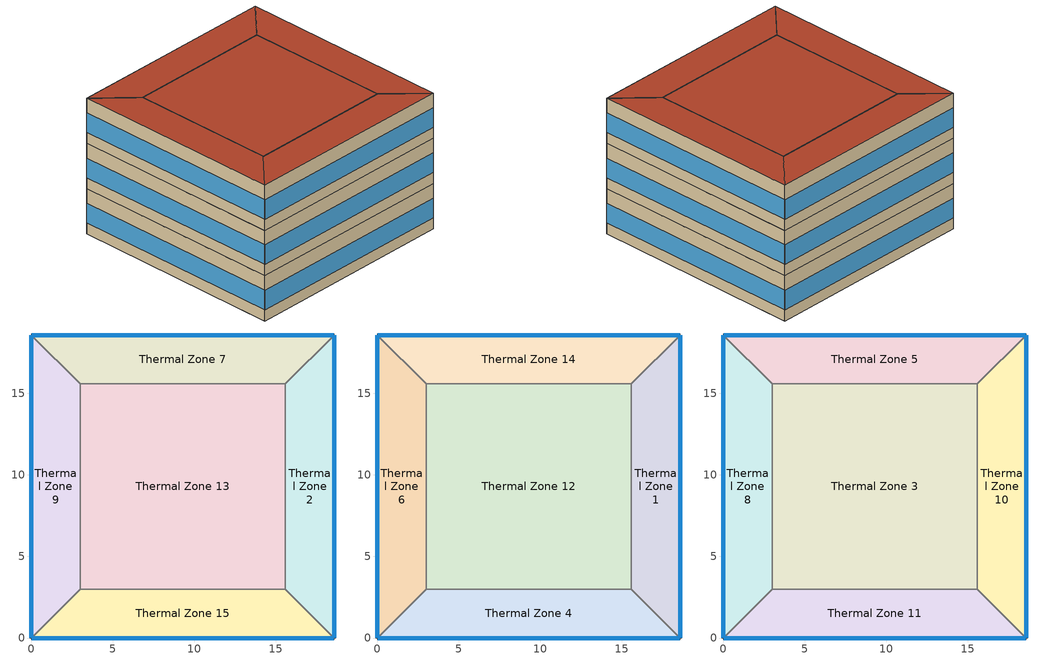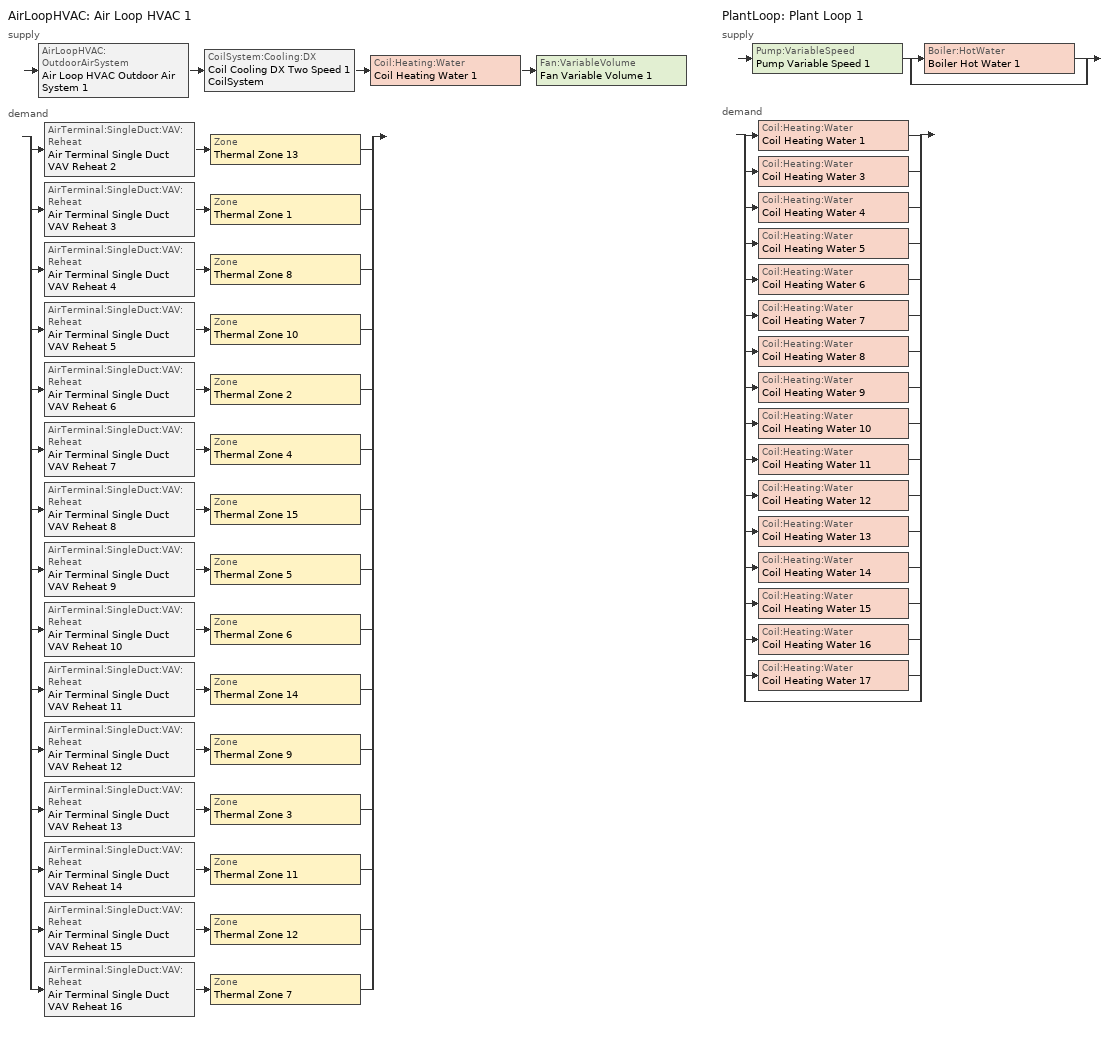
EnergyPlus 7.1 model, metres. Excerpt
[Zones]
Thermal Zone 13
 floor ground (000_ExtSlabCarpet_4in_ClimateZone 1-8): 3,3 3,15.57 15.57,15.57 15.57,3 z0
 wall to Thermal Zone 7 (000_Interior Wall): 15.57,15.57 3,15.57 z0:4
 wall to Thermal Zone 2 (000_Interior Wall): 15.57,3 15.57,15.57 z0:4
 wall to Thermal Zone 9 (000_Interior Wall): 3,15.57 3,3 z0:4
 wall to Thermal Zone 15 (000_Interior Wall): 3,3 15.57,3 z0:4
Thermal Zone 9
 floor ground (000_ExtSlabCarpet_4in_ClimateZone 1-8): 0,0 0,18.57 3,15.57 3,3 z0
 wall outside (ASHRAE_189.1-2009_ExtWall_SteelFrame_ClimateZone 4-8): 0,18.57 0,0 z0:4
 wall to Thermal Zone 15 (000_Interior Wall): 0,0 3,3 z0:4
 wall to Thermal Zone 7 (000_Interior Wall): 3,15.57 0,18.57 z0:4
 window (ASHRAE_189.1-2009_ExtWindow_ClimateZone 4-5): 0,18.55 0,0.03 z1:2.72
Thermal Zone 15
 floor ground (000_ExtSlabCarpet_4in_ClimateZone 1-8): 18.57,0 0,0 3,3 15.57,3 z0
 wall outside (ASHRAE_189.1-2009_ExtWall_SteelFrame_ClimateZone 4-8): 0,0 18.57,0 z0:4
 wall to Thermal Zone 2 (000_Interior Wall): 18.57,0 15.57,3 z0:4
 window (ASHRAE_189.1-2009_ExtWindow_ClimateZone 4-5): 0.03,0 18.55,0 z1:2.72
Thermal Zone 2
 floor ground (000_ExtSlabCarpet_4in_ClimateZone 1-8): 18.57,18.57 18.57,0 15.57,3 15.57,15.57 z0
 wall outside (ASHRAE_189.1-2009_ExtWall_SteelFrame_ClimateZone 4-8): 18.57,0 18.57,18.57 z0:4
 wall to Thermal Zone 7 (000_Interior Wall): 18.57,18.57 15.57,15.57 z0:4
 window (ASHRAE_189.1-2009_ExtWindow_ClimateZone 4-5): 18.57,0.03 18.57,18.55 z1:2.72
Thermal Zone 7
 floor ground (000_ExtSlabCarpet_4in_ClimateZone 1-8): 0,18.57 18.57,18.57 15.57,15.57 3,15.57 z0
 wall outside (ASHRAE_189.1-2009_ExtWall_SteelFrame_ClimateZone 4-8): 18.57,18.57 0,18.57 z0:4
 window (ASHRAE_189.1-2009_ExtWindow_ClimateZone 4-5): 18.55,18.57 0.03,18.57 z1:2.72
Thermal Zone 6
 floor to Thermal Zone 9 (000_Interior Floor): 0,0 0,18.57 3,15.57 3,3 z4
 wall outside (ASHRAE_189.1-2009_ExtWall_SteelFrame_ClimateZone 4-8): 0,18.57 0,0 z4:8
 wall to Thermal Zone 14 (000_Interior Wall): 3,15.57 0,18.57 z4:8
 wall to Thermal Zone 4 (000_Interior Wall): 0,0 3,3 z4:8
 wall to Thermal Zone 12 (000_Interior Wall): 3,3 3,15.57 z4:8
 window (ASHRAE_189.1-2009_ExtWindow_ClimateZone 4-5): 0,18.55 0,0.03 z5:6.72
Thermal Zone 1
 floor to Thermal Zone 2 (000_Interior Floor): 18.57,18.57 18.57,0 15.57,3 15.57,15.57 z4
 wall outside (ASHRAE_189.1-2009_ExtWall_SteelFrame_ClimateZone 4-8): 18.57,0 18.57,18.57 z4:8
 wall to Thermal Zone 12 (000_Interior Wall): 15.57,15.57 15.57,3 z4:8
 wall to Thermal Zone 14 (000_Interior Wall): 18.57,18.57 15.57,15.57 z4:8
 wall to Thermal Zone 4 (000_Interior Wall): 15.57,3 18.57,0 z4:8
 window (ASHRAE_189.1-2009_ExtWindow_ClimateZone 4-5): 18.57,0.03 18.57,18.55 z5:6.72
Thermal Zone 14
 floor to Thermal Zone 7 (000_Interior Floor): 0,18.57 18.57,18.57 15.57,15.57 3,15.57 z4
 wall outside (ASHRAE_189.1-2009_ExtWall_SteelFrame_ClimateZone 4-8): 18.57,18.57 0,18.57 z4:8
 wall to Thermal Zone 12 (000_Interior Wall): 3,15.57 15.57,15.57 z4:8
 window (ASHRAE_189.1-2009_ExtWindow_ClimateZone 4-5): 18.55,18.57 0.03,18.57 z5:6.72
Thermal Zone 12
 floor to Thermal Zone 13 (000_Interior Floor): 3,3 3,15.57 15.57,15.57 15.57,3 z4
 wall to Thermal Zone 4 (000_Interior Wall): 3,3 15.57,3 z4:8
Thermal Zone 4
 floor to Thermal Zone 15 (000_Interior Floor): 18.57,0 0,0 3,3 15.57,3 z4
 wall outside (ASHRAE_189.1-2009_ExtWall_SteelFrame_ClimateZone 4-8): 0,0 18.57,0 z4:8
 window (ASHRAE_189.1-2009_ExtWindow_ClimateZone 4-5): 0.03,0 18.55,0 z5:6.72
Thermal Zone 5
 floor to Thermal Zone 14 (000_Interior Floor): 0,18.57 18.57,18.57 15.57,15.57 3,15.57 z8
 wall outside (ASHRAE_189.1-2009_ExtWall_SteelFrame_ClimateZone 4-8): 18.57,18.57 0,18.57 z8:12
 wall to Thermal Zone 8 (000_Interior Wall): 0,18.57 3,15.57 z8:12
 wall to Thermal Zone 3 (000_Interior Wall): 3,15.57 15.57,15.57 z8:12
 wall to Thermal Zone 10 (000_Interior Wall): 15.57,15.57 18.57,18.57 z8:12
 window (ASHRAE_189.1-2009_ExtWindow_ClimateZone 4-5): 18.55,18.57 0.03,18.57 z9:10.72
 roof outside (ASHRAE_189.1-2009_ExtRoof_IEAD_ClimateZone 2-5): 3,15.57 15.57,15.57 18.57,18.57 0,18.57 z12
Thermal Zone 11
 floor to Thermal Zone 4 (000_Interior Floor): 18.57,0 0,0 3,3 15.57,3 z8
 wall outside (ASHRAE_189.1-2009_ExtWall_SteelFrame_ClimateZone 4-8): 0,0 18.57,0 z8:12
 wall to Thermal Zone 3 (000_Interior Wall): 15.57,3 3,3 z8:12
 wall to Thermal Zone 8 (000_Interior Wall): 3,3 0,0 z8:12
 wall to Thermal Zone 10 (000_Interior Wall): 18.57,0 15.57,3 z8:12
 window (ASHRAE_189.1-2009_ExtWindow_ClimateZone 4-5): 0.03,0 18.55,0 z9:10.72
 roof outside (ASHRAE_189.1-2009_ExtRoof_IEAD_ClimateZone 2-5): 15.57,3 3,3 0,0 18.57,0 z12
Thermal Zone 10
 floor to Thermal Zone 1 (000_Interior Floor): 18.57,18.57 18.57,0 15.57,3 15.57,15.57 z8
 wall outside (ASHRAE_189.1-2009_ExtWall_SteelFrame_ClimateZone 4-8): 18.57,0 18.57,18.57 z8:12
 wall to Thermal Zone 3 (000_Interior Wall): 15.57,15.57 15.57,3 z8:12
 window (ASHRAE_189.1-2009_ExtWindow_ClimateZone 4-5): 18.57,0.03 18.57,18.55 z9:10.72
 roof outside (ASHRAE_189.1-2009_ExtRoof_IEAD_ClimateZone 2-5): 15.57,15.57 15.57,3 18.57,0 18.57,18.57 z12
Thermal Zone 8
 floor to Thermal Zone 6 (000_Interior Floor): 0,0 0,18.57 3,15.57 3,3 z8
 wall outside (ASHRAE_189.1-2009_ExtWall_SteelFrame_ClimateZone 4-8): 0,18.57 0,0 z8:12
 wall to Thermal Zone 3 (000_Interior Wall): 3,3 3,15.57 z8:12
 window (ASHRAE_189.1-2009_ExtWindow_ClimateZone 4-5): 0,18.55 0,0.03 z9:10.72
 roof outside (ASHRAE_189.1-2009_ExtRoof_IEAD_ClimateZone 2-5): 3,3 3,15.57 0,18.57 0,0 z12
Thermal Zone 3
 floor to Thermal Zone 12 (000_Interior Floor): 3,3 3,15.57 15.57,15.57 15.57,3 z8
 roof outside (ASHRAE_189.1-2009_ExtRoof_IEAD_ClimateZone 2-5): 15.57,3 15.57,15.57 3,15.57 3,3 z12
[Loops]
AirLoopHVAC 'Air Loop HVAC 1'
 supply: AirLoopHVAC:OutdoorAirSystem 'Air Loop HVAC Outdoor Air System 1' > CoilSystem:Cooling:DX 'Coil Cooling DX Two Speed 1 CoilSystem' > Coil:Heating:Water 'Coil Heating Water 1' > Fan:VariableVolume 'Fan Variable Volume 1'
 demand: split
  | AirTerminal:SingleDuct:VAV:Reheat 'Air Terminal Single Duct VAV Reheat 2' > Zone 'Thermal Zone 13'
  | AirTerminal:SingleDuct:VAV:Reheat 'Air Terminal Single Duct VAV Reheat 3' > Zone 'Thermal Zone 1'
  | AirTerminal:SingleDuct:VAV:Reheat 'Air Terminal Single Duct VAV Reheat 4' > Zone 'Thermal Zone 8'
  | AirTerminal:SingleDuct:VAV:Reheat 'Air Terminal Single Duct VAV Reheat 5' > Zone 'Thermal Zone 10'
  | AirTerminal:SingleDuct:VAV:Reheat 'Air Terminal Single Duct VAV Reheat 6' > Zone 'Thermal Zone 2'
  | AirTerminal:SingleDuct:VAV:Reheat 'Air Terminal Single Duct VAV Reheat 7' > Zone 'Thermal Zone 4'
  | AirTerminal:SingleDuct:VAV:Reheat 'Air Terminal Single Duct VAV Reheat 8' > Zone 'Thermal Zone 15'
  | AirTerminal:SingleDuct:VAV:Reheat 'Air Terminal Single Duct VAV Reheat 9' > Zone 'Thermal Zone 5'
  | AirTerminal:SingleDuct:VAV:Reheat 'Air Terminal Single Duct VAV Reheat 10' > Zone 'Thermal Zone 6'
  | AirTerminal:SingleDuct:VAV:Reheat 'Air Terminal Single Duct VAV Reheat 11' > Zone 'Thermal Zone 14'
  | AirTerminal:SingleDuct:VAV:Reheat 'Air Terminal Single Duct VAV Reheat 12' > Zone 'Thermal Zone 9'
  | AirTerminal:SingleDuct:VAV:Reheat 'Air Terminal Single Duct VAV Reheat 13' > Zone 'Thermal Zone 3'
  | AirTerminal:SingleDuct:VAV:Reheat 'Air Terminal Single Duct VAV Reheat 14' > Zone 'Thermal Zone 11'
  | AirTerminal:SingleDuct:VAV:Reheat 'Air Terminal Single Duct VAV Reheat 15' > Zone 'Thermal Zone 12'
  | AirTerminal:SingleDuct:VAV:Reheat 'Air Terminal Single Duct VAV Reheat 16' > Zone 'Thermal Zone 7'
PlantLoop 'Plant Loop 1'
 supply: Pump:VariableSpeed 'Pump Variable Speed 1' > split
  | Boiler:HotWater 'Boiler Hot Water 1'
  | bypass
 demand: split
  | Coil:Heating:Water 'Coil Heating Water 1'
  | Coil:Heating:Water 'Coil Heating Water 3'
  | Coil:Heating:Water 'Coil Heating Water 4'
  | Coil:Heating:Water 'Coil Heating Water 5'
  | Coil:Heating:Water 'Coil Heating Water 6'
  | Coil:Heating:Water 'Coil Heating Water 7'
  | Coil:Heating:Water 'Coil Heating Water 8'
  | Coil:Heating:Water 'Coil Heating Water 9'
  | Coil:Heating:Water 'Coil Heating Water 10'
  | Coil:Heating:Water 'Coil Heating Water 11'
  | Coil:Heating:Water 'Coil Heating Water 12'
  | Coil:Heating:Water 'Coil Heating Water 13'
  | Coil:Heating:Water 'Coil Heating Water 14'
  | Coil:Heating:Water 'Coil Heating Water 15'
  | Coil:Heating:Water 'Coil Heating Water 16'
  | Coil:Heating:Water 'Coil Heating Water 17'
  | bypass
[Site:Location]
Chicago Ohare Intl Ap_IL_USA Design_Conditions: 41.98, -87.92, -6, 201
[SizingPeriod:DesignDay]
Chicago Ohare Intl Ap Ann Clg 2% Condns WB=>MDB: 7, 21, SummerDesignDay, 28.1, 10.5, DefaultMultipliers, , Wetbulb, 23.5, , , , , 98934, 5.2, 230, No, No, No, ASHRAETau, , , 0.455, 2.05
Chicago Ohare Intl Ap Ann Hum_n 99.6% Condns DP=>MCDB: 1, 21, WinterDesignDay, -19.2, 0, DefaultMultipliers, , Dewpoint, -25.7, , , , , 98934, 4.9, 270, No, No, No, ASHRAEClearSky, , , , , 0
Chicago Ohare Intl Ap Ann Clg 1% Condns Enth=>MDB: 7, 21, SummerDesignDay, 29.6, 10.5, DefaultMultipliers, , Enthalpy, , , , 75100, , 98934, 5.2, 230, No, No, No, ASHRAETau, , , 0.455, 2.05
Chicago Ohare Intl Ap Ann Hum_n 99% Condns DP=>MCDB: 1, 21, WinterDesignDay, -15.7, 0, DefaultMultipliers, , Dewpoint, -22.1, , , , , 98934, 4.9, 270, No, No, No, ASHRAEClearSky, , , , , 0
Chicago Ohare Intl Ap Ann Clg .4% Condns Enth=>MDB: 7, 21, SummerDesignDay, 31.4, 10.5, DefaultMultipliers, , Enthalpy, , , , 79200, , 98934, 5.2, 230, No, No, No, ASHRAETau, , , 0.455, 2.05
Chicago Ohare Intl Ap Ann Clg 1% Condns WB=>MDB: 7, 21, SummerDesignDay, 29.6, 10.5, DefaultMultipliers, , Wetbulb, 24.5, , , , , 98934, 5.2, 230, No, No, No, ASHRAETau, , , 0.455, 2.05
Chicago Ohare Intl Ap Ann Clg 2% Condns DP=>MDB: 7, 21, SummerDesignDay, 26.5, 10.5, DefaultMultipliers, , Dewpoint, 21.9, , , , , 98934, 5.2, 230, No, No, No, ASHRAETau, , , 0.455, 2.05
Chicago Ohare Intl Ap Ann Clg 2% Condns DB=>MWB: 7, 21, SummerDesignDay, 30.1, 10.5, DefaultMultipliers, , Wetbulb, 22.1, , , , , 98934, 5.2, 230, No, No, No, ASHRAETau, , , 0.455, 2.05
Chicago Ohare Intl Ap Ann Htg 99% Condns DB: 1, 21, WinterDesignDay, -16.6, 0, DefaultMultipliers, , Wetbulb, -16.6, , , , , 98934, 4.9, 270, No, No, No, ASHRAEClearSky, , , , , 0
Chicago Ohare Intl Ap Ann Htg Wind 99.6% Condns WS=>MCDB: 1, 21, WinterDesignDay, -3.5, 0, DefaultMultipliers, , Wetbulb, -3.5, , , , , 98934, 12.4, 270, No, No, No, ASHRAEClearSky, , , , , 0
Chicago Ohare Intl Ap Ann Clg .4% Condns WB=>MDB: 7, 21, SummerDesignDay, 31.2, 10.5, DefaultMultipliers, , Wetbulb, 25.5, , , , , 98934, 5.2, 230, No, No, No, ASHRAETau, , , 0.455, 2.05
Chicago Ohare Intl Ap Ann Clg 1% Condns DB=>MWB: 7, 21, SummerDesignDay, 31.6, 10.5, DefaultMultipliers, , Wetbulb, 23, , , , , 98934, 5.2, 230, No, No, No, ASHRAETau, , , 0.455, 2.05
Chicago Ohare Intl Ap Ann Clg .4% Condns DP=>MDB: 7, 21, SummerDesignDay, 28.9, 10.5, DefaultMultipliers, , Dewpoint, 23.8, , , , , 98934, 5.2, 230, No, No, No, ASHRAETau, , , 0.455, 2.05
Chicago Ohare Intl Ap Ann Clg .4% Condns DB=>MWB: 7, 21, SummerDesignDay, 33.3, 10.5, DefaultMultipliers, , Wetbulb, 23.7, , , , , 98934, 5.2, 230, No, No, No, ASHRAETau, , , 0.455, 2.05
Chicago Ohare Intl Ap Ann Htg 99.6% Condns DB: 1, 21, WinterDesignDay, -20, 0, DefaultMultipliers, , Wetbulb, -20, , , , , 98934, 4.9, 270, No, No, No, ASHRAEClearSky, , , , , 0
Chicago Ohare Intl Ap Ann Htg Wind 99% Condns WS=>MCDB: 1, 21, WinterDesignDay, -3.2, 0, DefaultMultipliers, , Wetbulb, -3.2, , , , , 98934, 11.4, 270, No, No, No, ASHRAEClearSky, , , , , 0
Chicago Ohare Intl Ap Ann Clg 2% Condns Enth=>MDB: 7, 21, SummerDesignDay, 28.2, 10.5, DefaultMultipliers, , Enthalpy, , , , 70900, , 98934, 5.2, 230, No, No, No, ASHRAETau, , , 0.455, 2.05
Chicago Ohare Intl Ap Ann Clg 1% Condns DP=>MDB: 7, 21, SummerDesignDay, 27.7, 10.5, DefaultMultipliers, , Dewpoint, 22.9, , , , , 98934, 5.2, 230, No, No, No, ASHRAETau, , , 0.455, 2.05
[Building]
Building 1
[Material]
MAT-CC05 4 HW CONCRETE: Rough, 0.1016, 1.311, 2240, 836.8, 0.9, 0.7, 0.7
1/2IN Gypsum: Smooth, 0.0127, 0.16, 784.9, 830, 0.9, 0.92, 0.92
Wall Insulation [39]: MediumRough, 0.1184, 0.045, 265, 836.8, 0.9, 0.7, 0.7
Roof Insulation [21]: MediumRough, 0.2105, 0.049, 265, 836.8, 0.9, 0.7, 0.7
000_M11 100mm lightweight concrete: MediumRough, 0.1016, 0.53, 1280, 840, 0.9, 0.7, 0.7
000_F16 Acoustic tile: MediumSmooth, 0.0191, 0.06, 368, 590, 0.9, 0.7, 0.7
Metal Decking: MediumSmooth, 0.0015, 45.006, 7680, 418.4, 0.9, 0.7, 0.3
Roof Membrane: VeryRough, 0.0095, 0.16, 1121.29, 1460, 0.9, 0.7, 0.7
000_G01a 19mm gypsum board: MediumSmooth, 0.019, 0.16, 800, 1090, 0.9, 0.7, 0.7
[Material:AirGap]
000_F05 Ceiling air space resistance: 0.18
000_F04 Wall air space resistance: 0.15
[Material:NoMass]
CP02 CARPET PAD: VeryRough, 0.2165, 0.9, 0.7, 0.8
MAT-SHEATH: Rough, 0.3626, 0.9, 0.7, 0.7
[WindowMaterial:Glazing]
Theoretical Glass [207]: SpectralAverage, , 0.003, 0.3311, 0.6189, 0.6189, 0.44, 0.51, 0.51, 0, 0.9, 0.9, 0.0133, 1, No
[Construction]
ASHRAE_189.1-2009_ExtWall_SteelFrame_ClimateZone 4-8: MAT-SHEATH, Wall Insulation [39], 1/2IN Gypsum
000_Interior Wall: 000_G01a 19mm gypsum board, 000_F04 Wall air space resistance, 000_G01a 19mm gypsum board
000_ExtSlabCarpet_4in_ClimateZone 1-8: MAT-CC05 4 HW CONCRETE, CP02 CARPET PAD
ASHRAE_189.1-2009_ExtRoof_IEAD_ClimateZone 2-5: Roof Membrane, Roof Insulation [21], Metal Decking
ASHRAE_189.1-2009_ExtWindow_ClimateZone 4-5: Theoretical Glass [207]
000_Interior Floor: 000_F16 Acoustic tile, 000_F05 Ceiling air space resistance, 000_M11 100mm lightweight concrete
[AirLoopHVAC]
Air Loop HVAC 1: Air Loop HVAC 1 Controllers, AvailabilityManagerAssignmentList {409762a6-9446-43ae-955f-acea7886089b}, AutoSize, BranchList {5e8bd8a2-b13e-431c-bf4f-ef28b7bfa0d3}, , Node 16, Node 19, Node 18, Node 17
[Sizing:System]
Air Loop HVAC 1: Sensible, Autosize, 0.3, 7, 0.008, 12.8, 0.008, 12.8, 16.7, NonCoincident, Yes, Yes, 0.0085, 0.008, DesignDay, 0, DesignDay, 0, ZoneSum
[Controller:WaterCoil]
Controller Water Coil 1: Temperature, Normal, Flow, Node 25, Node 31, Autosize, Autosize, 1e-07
[AvailabilityManager:Scheduled]
AvailabilityManager:Scheduled {cae7967a-5012-4ff7-8bec-1d069aea229e}: Schedule:Compact {dec984c6-7ba0-4190-b469-f429ca5df530}
AvailabilityManager:Scheduled {d765bb20-1017-448f-beef-074a983ffe18}: Schedule:Compact {0449c9d1-fe0e-43f8-a68d-1172f9e781db}
[AirLoopHVAC:OutdoorAirSystem]
Air Loop HVAC Outdoor Air System 1: AirLoopHVAC:ControllerList {bf00bd58-99a2-4fe4-9548-0ad68512ee37}, AirLoopHVAC:OutdoorAirSystem:EquipmentList {9e2dacb6-faf9-4fe6-bfc1-413bf1fdab0e}, AvailabilityManagerAssignmentList {a5e63b8b-de53-4147-a374-e86597607184}
[Controller:OutdoorAir]
Controller Outdoor Air 1: Node 22, Node 16, Node 23, Node 21, Autosize, Autosize, FixedDryBulb, ModulateFlow, 30, 64000, , , -100, NoLockout, FixedMinimum, , , , , , No, , , Yes, BypassWhenOAFlowGreaterThanMinimum
[OutdoorAir:Mixer]
OutdoorAir:Mixer {2f740186-4b56-4ef3-a1f8-24996d5de369}: Node 23, Node 21, Node 22, Node 16
[SetpointManager:MixedAir]
Setpoint Manager Mixed Air 3: Temperature, Node 17, Node 25, Node 17, Node 23
Setpoint Manager Mixed Air 2: Temperature, Node 17, Node 25, Node 17, Node 24
Setpoint Manager Mixed Air 1: Temperature, Node 17, Node 25, Node 17, Node 25
[CoilSystem:Cooling:DX]
Coil Cooling DX Two Speed 1 CoilSystem: Always_On, Node 23, Node 24, Node 24, Coil:Cooling:DX:TwoSpeed, Coil Cooling DX Two Speed 1
[Coil:Cooling:DX:TwoSpeed]
Coil Cooling DX Two Speed 1: Always_On, Autosize, Autosize, 5.5, Autosize, Node 23, Node 24, Curve Biquadratic 1, Curve Quadratic 1, Curve Biquadratic 2, Curve Quadratic 2, Curve Quadratic 3, Autosize, 0.69, 6.6, Autosize, Curve Biquadratic 3, Curve Biquadratic 4, , AirCooled, 0, , , 0, , , , , 10, 2
[Coil:Heating:Water]
Coil Heating Water 1: Always_On, Autosize, Autosize, Node 31, Node 37, Node 24, Node 25, UFactorTimesAreaAndDesignWaterFlowRate, Autosize, 82.2, 16.6, 71.1, 32.2, 0.5
Coil Heating Water 3: Always_On, Autosize, Autosize, Node 40, Node 41, Air Terminal Single Duct VAV Reheat 2 Damper Outlet, Node 20, UFactorTimesAreaAndDesignWaterFlowRate, Autosize, 82.2, 16.6, 71.1, 32.2, 0.5
Coil Heating Water 4: Always_On, Autosize, Autosize, Node 45, Node 46, Air Terminal Single Duct VAV Reheat 3 Damper Outlet, Node 42, UFactorTimesAreaAndDesignWaterFlowRate, Autosize, 82.2, 16.6, 71.1, 32.2, 0.5
Coil Heating Water 5: Always_On, Autosize, Autosize, Node 50, Node 51, Air Terminal Single Duct VAV Reheat 4 Damper Outlet, Node 47, UFactorTimesAreaAndDesignWaterFlowRate, Autosize, 82.2, 16.6, 71.1, 32.2, 0.5
Coil Heating Water 6: Always_On, Autosize, Autosize, Node 55, Node 56, Air Terminal Single Duct VAV Reheat 5 Damper Outlet, Node 52, UFactorTimesAreaAndDesignWaterFlowRate, Autosize, 82.2, 16.6, 71.1, 32.2, 0.5
Coil Heating Water 7: Always_On, Autosize, Autosize, Node 60, Node 61, Air Terminal Single Duct VAV Reheat 6 Damper Outlet, Node 57, UFactorTimesAreaAndDesignWaterFlowRate, Autosize, 82.2, 16.6, 71.1, 32.2, 0.5
Coil Heating Water 8: Always_On, Autosize, Autosize, Node 65, Node 66, Air Terminal Single Duct VAV Reheat 7 Damper Outlet, Node 62, UFactorTimesAreaAndDesignWaterFlowRate, Autosize, 82.2, 16.6, 71.1, 32.2, 0.5
Coil Heating Water 9: Always_On, Autosize, Autosize, Node 70, Node 71, Air Terminal Single Duct VAV Reheat 8 Damper Outlet, Node 67, UFactorTimesAreaAndDesignWaterFlowRate, Autosize, 82.2, 16.6, 71.1, 32.2, 0.5
Coil Heating Water 10: Always_On, Autosize, Autosize, Node 75, Node 76, Air Terminal Single Duct VAV Reheat 9 Damper Outlet, Node 72, UFactorTimesAreaAndDesignWaterFlowRate, Autosize, 82.2, 16.6, 71.1, 32.2, 0.5
Coil Heating Water 11: Always_On, Autosize, Autosize, Node 80, Node 81, Air Terminal Single Duct VAV Reheat 10 Damper Outlet, Node 77, UFactorTimesAreaAndDesignWaterFlowRate, Autosize, 82.2, 16.6, 71.1, 32.2, 0.5
Coil Heating Water 12: Always_On, Autosize, Autosize, Node 85, Node 86, Air Terminal Single Duct VAV Reheat 11 Damper Outlet, Node 82, UFactorTimesAreaAndDesignWaterFlowRate, Autosize, 82.2, 16.6, 71.1, 32.2, 0.5
Coil Heating Water 13: Always_On, Autosize, Autosize, Node 90, Node 91, Air Terminal Single Duct VAV Reheat 12 Damper Outlet, Node 87, UFactorTimesAreaAndDesignWaterFlowRate, Autosize, 82.2, 16.6, 71.1, 32.2, 0.5
Coil Heating Water 14: Always_On, Autosize, Autosize, Node 95, Node 96, Air Terminal Single Duct VAV Reheat 13 Damper Outlet, Node 92, UFactorTimesAreaAndDesignWaterFlowRate, Autosize, 82.2, 16.6, 71.1, 32.2, 0.5
Coil Heating Water 15: Always_On, Autosize, Autosize, Node 100, Node 101, Air Terminal Single Duct VAV Reheat 14 Damper Outlet, Node 97, UFactorTimesAreaAndDesignWaterFlowRate, Autosize, 82.2, 16.6, 71.1, 32.2, 0.5
Coil Heating Water 16: Always_On, Autosize, Autosize, Node 105, Node 106, Air Terminal Single Duct VAV Reheat 15 Damper Outlet, Node 102, UFactorTimesAreaAndDesignWaterFlowRate, Autosize, 82.2, 16.6, 71.1, 32.2, 0.5
Coil Heating Water 17: Always_On, Autosize, Autosize, Node 110, Node 111, Air Terminal Single Duct VAV Reheat 16 Damper Outlet, Node 107, UFactorTimesAreaAndDesignWaterFlowRate, Autosize, 82.2, 16.6, 71.1, 32.2, 0.5
[Fan:VariableVolume]
Fan Variable Volume 1: Always_On, 0.5, 500, AutoSize, FixedFlowRate, 0, 0, 0.93, 1, 0.0407599, 0.088045, -0.0729261, 0.94374, 0, Node 25, Node 17
[SetpointManager:Scheduled]
Setpoint Manager Scheduled 1: Temperature, Deck_Temperature, Node 17
Setpoint Manager Scheduled 2: Temperature, Hot_Water_Temperature, Node 27
[AirTerminal:SingleDuct:VAV:Reheat]
Air Terminal Single Duct VAV Reheat 2: Always_On, Air Terminal Single Duct VAV Reheat 2 Damper Outlet, Node 39, Autosize, Constant, 0.3, 0.3, , Coil:Heating:Water, Coil Heating Water 3, Autosize, 0, Node 20, 0.001, Normal, Autocalculate, Autocalculate, 35
Air Terminal Single Duct VAV Reheat 3: Always_On, Air Terminal Single Duct VAV Reheat 3 Damper Outlet, Node 44, Autosize, Constant, 0.3, 0.3, , Coil:Heating:Water, Coil Heating Water 4, Autosize, 0, Node 42, 0.001, Normal, Autocalculate, Autocalculate, 35
Air Terminal Single Duct VAV Reheat 4: Always_On, Air Terminal Single Duct VAV Reheat 4 Damper Outlet, Node 49, Autosize, Constant, 0.3, 0.3, , Coil:Heating:Water, Coil Heating Water 5, Autosize, 0, Node 47, 0.001, Normal, Autocalculate, Autocalculate, 35
Air Terminal Single Duct VAV Reheat 5: Always_On, Air Terminal Single Duct VAV Reheat 5 Damper Outlet, Node 54, Autosize, Constant, 0.3, 0.3, , Coil:Heating:Water, Coil Heating Water 6, Autosize, 0, Node 52, 0.001, Normal, Autocalculate, Autocalculate, 35
Air Terminal Single Duct VAV Reheat 6: Always_On, Air Terminal Single Duct VAV Reheat 6 Damper Outlet, Node 59, Autosize, Constant, 0.3, 0.3, , Coil:Heating:Water, Coil Heating Water 7, Autosize, 0, Node 57, 0.001, Normal, Autocalculate, Autocalculate, 35
Air Terminal Single Duct VAV Reheat 7: Always_On, Air Terminal Single Duct VAV Reheat 7 Damper Outlet, Node 64, Autosize, Constant, 0.3, 0.3, , Coil:Heating:Water, Coil Heating Water 8, Autosize, 0, Node 62, 0.001, Normal, Autocalculate, Autocalculate, 35
Air Terminal Single Duct VAV Reheat 8: Always_On, Air Terminal Single Duct VAV Reheat 8 Damper Outlet, Node 69, Autosize, Constant, 0.3, 0.3, , Coil:Heating:Water, Coil Heating Water 9, Autosize, 0, Node 67, 0.001, Normal, Autocalculate, Autocalculate, 35
Air Terminal Single Duct VAV Reheat 9: Always_On, Air Terminal Single Duct VAV Reheat 9 Damper Outlet, Node 74, Autosize, Constant, 0.3, 0.3, , Coil:Heating:Water, Coil Heating Water 10, Autosize, 0, Node 72, 0.001, Normal, Autocalculate, Autocalculate, 35
Air Terminal Single Duct VAV Reheat 10: Always_On, Air Terminal Single Duct VAV Reheat 10 Damper Outlet, Node 79, Autosize, Constant, 0.3, 0.3, , Coil:Heating:Water, Coil Heating Water 11, Autosize, 0, Node 77, 0.001, Normal, Autocalculate, Autocalculate, 35
Air Terminal Single Duct VAV Reheat 11: Always_On, Air Terminal Single Duct VAV Reheat 11 Damper Outlet, Node 84, Autosize, Constant, 0.3, 0.3, , Coil:Heating:Water, Coil Heating Water 12, Autosize, 0, Node 82, 0.001, Normal, Autocalculate, Autocalculate, 35
Air Terminal Single Duct VAV Reheat 12: Always_On, Air Terminal Single Duct VAV Reheat 12 Damper Outlet, Node 89, Autosize, Constant, 0.3, 0.3, , Coil:Heating:Water, Coil Heating Water 13, Autosize, 0, Node 87, 0.001, Normal, Autocalculate, Autocalculate, 35
Air Terminal Single Duct VAV Reheat 13: Always_On, Air Terminal Single Duct VAV Reheat 13 Damper Outlet, Node 94, Autosize, Constant, 0.3, 0.3, , Coil:Heating:Water, Coil Heating Water 14, Autosize, 0, Node 92, 0.001, Normal, Autocalculate, Autocalculate, 35
Air Terminal Single Duct VAV Reheat 14: Always_On, Air Terminal Single Duct VAV Reheat 14 Damper Outlet, Node 99, Autosize, Constant, 0.3, 0.3, , Coil:Heating:Water, Coil Heating Water 15, Autosize, 0, Node 97, 0.001, Normal, Autocalculate, Autocalculate, 35
Air Terminal Single Duct VAV Reheat 15: Always_On, Air Terminal Single Duct VAV Reheat 15 Damper Outlet, Node 104, Autosize, Constant, 0.3, 0.3, , Coil:Heating:Water, Coil Heating Water 16, Autosize, 0, Node 102, 0.001, Normal, Autocalculate, Autocalculate, 35
Air Terminal Single Duct VAV Reheat 16: Always_On, Air Terminal Single Duct VAV Reheat 16 Damper Outlet, Node 109, Autosize, Constant, 0.3, 0.3, , Coil:Heating:Water, Coil Heating Water 17, Autosize, 0, Node 107, 0.001, Normal, Autocalculate, Autocalculate, 35
[PlantLoop]
Plant Loop 1: Water, , Plant Loop 1 Operation Scheme List, Node 27, 100, 0, Autosize, 0, Autocalculate, Node 26, Node 27, Plant Loop 1 Supply Branches, Plant Loop 1 Supply Connector List, Node 29, Node 30, Plant Loop 1 Demand Branches, Plant Loop 1 Demand Connector List, Optimal
[PlantEquipmentOperationSchemes]
Plant Loop 1 Operation Scheme List: PlantEquipmentOperation:HeatingLoad, Plant Loop 1 Heating Operation Scheme, Plant Loop 1 On Schedule
[PlantEquipmentOperation:HeatingLoad]
Plant Loop 1 Heating Operation Scheme: 0, 1000000000, Plant Loop 1 Heating Equipment List
[PlantEquipmentList]
Plant Loop 1 Heating Equipment List: Boiler:HotWater, Boiler Hot Water 1
[Sizing:Plant]
Plant Loop 1: Heating, 82, 11
[Pump:VariableSpeed]
Pump Variable Speed 1: Node 26, Node 32, Autosize, 179352, Autosize, 0.9, 0, 0, 1, 0, 0, 0, Intermittent
[Boiler:HotWater]
Boiler Hot Water 1: NaturalGas, Autosize, 0.66, , , 82, Autosize, 0, 1, 1, Node 28, Node 33, 99, ConstantFlow, 0, 1
[Zone]
Thermal Zone 6; Thermal Zone 4: -0, 0, 0, 4
Thermal Zone 5: -0, 3, 15.5742, 8
Thermal Zone 11; Thermal Zone 8: -0, 0, 0, 8
Thermal Zone 10: -0, 15.5742, 3, 8
Thermal Zone 1: -0, 15.5742, 3, 4
Thermal Zone 13: -0, 3, 3, 0
Thermal Zone 14: -0, 3, 15.5742, 4
Thermal Zone 12: -0, 3, 3, 4
Thermal Zone 9; Thermal Zone 15: -0, 0, 0, 0
Thermal Zone 2: -0, 15.5742, 3, 0
Thermal Zone 7: -0, 3, 15.5742, 0
Thermal Zone 3: -0, 3, 3, 8
[ZoneControl:Thermostat]
Thermal Zone 6 Thermostat: Thermal Zone 6, Thermal Zone 6 Thermostat Schedule, ThermostatSetpoint:DualSetpoint, Thermostat Setpoint Dual Setpoint 1
Thermal Zone 5 Thermostat: Thermal Zone 5, Thermal Zone 5 Thermostat Schedule, ThermostatSetpoint:DualSetpoint, Thermostat Setpoint Dual Setpoint 1
Thermal Zone 11 Thermostat: Thermal Zone 11, Thermal Zone 11 Thermostat Schedule, ThermostatSetpoint:DualSetpoint, Thermostat Setpoint Dual Setpoint 1
Thermal Zone 10 Thermostat: Thermal Zone 10, Thermal Zone 10 Thermostat Schedule, ThermostatSetpoint:DualSetpoint, Thermostat Setpoint Dual Setpoint 1
Thermal Zone 1 Thermostat: Thermal Zone 1, Thermal Zone 1 Thermostat Schedule, ThermostatSetpoint:DualSetpoint, Thermostat Setpoint Dual Setpoint 1
Thermal Zone 8 Thermostat: Thermal Zone 8, Thermal Zone 8 Thermostat Schedule, ThermostatSetpoint:DualSetpoint, Thermostat Setpoint Dual Setpoint 1
Thermal Zone 13 Thermostat: Thermal Zone 13, Thermal Zone 13 Thermostat Schedule, ThermostatSetpoint:DualSetpoint, Thermostat Setpoint Dual Setpoint 1
Thermal Zone 14 Thermostat: Thermal Zone 14, Thermal Zone 14 Thermostat Schedule, ThermostatSetpoint:DualSetpoint, Thermostat Setpoint Dual Setpoint 1
Thermal Zone 12 Thermostat: Thermal Zone 12, Thermal Zone 12 Thermostat Schedule, ThermostatSetpoint:DualSetpoint, Thermostat Setpoint Dual Setpoint 1
Thermal Zone 9 Thermostat: Thermal Zone 9, Thermal Zone 9 Thermostat Schedule, ThermostatSetpoint:DualSetpoint, Thermostat Setpoint Dual Setpoint 1
Thermal Zone 15 Thermostat: Thermal Zone 15, Thermal Zone 15 Thermostat Schedule, ThermostatSetpoint:DualSetpoint, Thermostat Setpoint Dual Setpoint 1
Thermal Zone 2 Thermostat: Thermal Zone 2, Thermal Zone 2 Thermostat Schedule, ThermostatSetpoint:DualSetpoint, Thermostat Setpoint Dual Setpoint 1
Thermal Zone 7 Thermostat: Thermal Zone 7, Thermal Zone 7 Thermostat Schedule, ThermostatSetpoint:DualSetpoint, Thermostat Setpoint Dual Setpoint 1
Thermal Zone 4 Thermostat: Thermal Zone 4, Thermal Zone 4 Thermostat Schedule, ThermostatSetpoint:DualSetpoint, Thermostat Setpoint Dual Setpoint 1
Thermal Zone 3 Thermostat: Thermal Zone 3, Thermal Zone 3 Thermostat Schedule, ThermostatSetpoint:DualSetpoint, Thermostat Setpoint Dual Setpoint 1
[ThermostatSetpoint:DualSetpoint]
Thermostat Setpoint Dual Setpoint 1: Heating Sch, Cooling Sch
[Zone equipment]
Thermal Zone 6: Air Terminal Single Duct VAV Reheat 10
Thermal Zone 5: Air Terminal Single Duct VAV Reheat 9
Thermal Zone 11: Air Terminal Single Duct VAV Reheat 14
Thermal Zone 10: Air Terminal Single Duct VAV Reheat 5
Thermal Zone 1: Air Terminal Single Duct VAV Reheat 3
Thermal Zone 8: Air Terminal Single Duct VAV Reheat 4
Thermal Zone 13: Air Terminal Single Duct VAV Reheat 2
Thermal Zone 14: Air Terminal Single Duct VAV Reheat 11
Thermal Zone 12: Air Terminal Single Duct VAV Reheat 15
Thermal Zone 9: Air Terminal Single Duct VAV Reheat 12
Thermal Zone 15: Air Terminal Single Duct VAV Reheat 8
Thermal Zone 2: Air Terminal Single Duct VAV Reheat 6
Thermal Zone 7: Air Terminal Single Duct VAV Reheat 16
Thermal Zone 4: Air Terminal Single Duct VAV Reheat 7
Thermal Zone 3: Air Terminal Single Duct VAV Reheat 13
[Sizing:Zone]
Thermal Zone 6; Thermal Zone 5; Thermal Zone 11; Thermal Zone 10; Thermal Zone 1; Thermal Zone 8; Thermal Zone 13; Thermal Zone 14; Thermal Zone 12; Thermal Zone 9; Thermal Zone 15; Thermal Zone 2; Thermal Zone 7; Thermal Zone 4; Thermal Zone 3: 14, 40, 0.0085, 0.008, , , , DesignDay, , , , , DesignDay
[Schedule:Day:Interval]
Deck_Temperature_Winter_Design_Day; Deck_Temperature_Default; Deck_Temperature_Summer_Design_Day: Temperature, No, 24:00, 12.8
Always_On_Winter_Design_Day; Always_On_Summer_Design_Day; Always_On_Default: OnOff, No, 24:00, 1
Hot_Water_Temperature_Winter_Design_Day; Hot_Water_Temperature_Default; Hot_Water_Temperature_Summer_Design_Day: Temperature 1, No, 24:00, 67
Cooling Sch Default: Temperature 3, No, 24:00, 28
Heating Sch Default: Temperature 2, No, 24:00, 24
[Schedule:Week:Daily]
Schedule:Week:Daily {a7679428-605f-4fb3-a06b-6f952c439d2e}: Always_On_Default, Always_On_Default, Always_On_Default, Always_On_Default, Always_On_Default, Always_On_Default, Always_On_Default, Always_On_Default, Always_On_Summer_Design_Day, Always_On_Winter_Design_Day, Always_On_Default, Always_On_Default
Schedule:Week:Daily {d87b884d-d180-44c1-839d-7db8cacc2d08}: Hot_Water_Temperature_Default, Hot_Water_Temperature_Default, Hot_Water_Temperature_Default, Hot_Water_Temperature_Default, Hot_Water_Temperature_Default, Hot_Water_Temperature_Default, Hot_Water_Temperature_Default, Hot_Water_Temperature_Default, Hot_Water_Temperature_Summer_Design_Day, Hot_Water_Temperature_Winter_Design_Day, Hot_Water_Temperature_Default, Hot_Water_Temperature_Default
Schedule:Week:Daily {3b90310b-fe4c-4a47-9cd2-ca16b23a4121}: Heating Sch Default, Heating Sch Default, Heating Sch Default, Heating Sch Default, Heating Sch Default, Heating Sch Default, Heating Sch Default, Heating Sch Default, Heating Sch Default, Heating Sch Default, Heating Sch Default, Heating Sch Default
Schedule:Week:Daily {5f120303-b25d-44d5-a6e1-e719e069046c}: Cooling Sch Default, Cooling Sch Default, Cooling Sch Default, Cooling Sch Default, Cooling Sch Default, Cooling Sch Default, Cooling Sch Default, Cooling Sch Default, Cooling Sch Default, Cooling Sch Default, Cooling Sch Default, Cooling Sch Default
Schedule:Week:Daily {43765a67-f64f-4f4d-859a-5d0c07a0da68}: Deck_Temperature_Default, Deck_Temperature_Default, Deck_Temperature_Default, Deck_Temperature_Default, Deck_Temperature_Default, Deck_Temperature_Default, Deck_Temperature_Default, Deck_Temperature_Default, Deck_Temperature_Summer_Design_Day, Deck_Temperature_Winter_Design_Day, Deck_Temperature_Default, Deck_Temperature_Default
[Schedule:Year]
Always_On: OnOff, Schedule:Week:Daily {a7679428-605f-4fb3-a06b-6f952c439d2e}, 1, 1, 12, 31
Hot_Water_Temperature: Temperature 1, Schedule:Week:Daily {d87b884d-d180-44c1-839d-7db8cacc2d08}, 1, 1, 12, 31
Heating Sch: Temperature 2, Schedule:Week:Daily {3b90310b-fe4c-4a47-9cd2-ca16b23a4121}, 1, 1, 12, 31
Cooling Sch: Temperature 3, Schedule:Week:Daily {5f120303-b25d-44d5-a6e1-e719e069046c}, 1, 1, 12, 31
Deck_Temperature: Temperature, Schedule:Week:Daily {43765a67-f64f-4f4d-859a-5d0c07a0da68}, 1, 1, 12, 31
[Schedule:Compact]
Schedule:Compact {dec984c6-7ba0-4190-b469-f429ca5df530}; Schedule:Compact {0449c9d1-fe0e-43f8-a68d-1172f9e781db}; Plant Loop 1 On Schedule: Through: 12/31, For: AllDays, Until: 24:00, 1
Thermal Zone 6 Thermostat Schedule; Thermal Zone 5 Thermostat Schedule; Thermal Zone 11 Thermostat Schedule; Thermal Zone 10 Thermostat Schedule; Thermal Zone 1 Thermostat Schedule; Thermal Zone 8 Thermostat Schedule; Thermal Zone 13 Thermostat Schedule; Thermal Zone 14 Thermostat Schedule; Thermal Zone 12 Thermostat Schedule; Thermal Zone 9 Thermostat Schedule; Thermal Zone 15 Thermostat Schedule; Thermal Zone 2 Thermostat Schedule; Thermal Zone 7 Thermostat Schedule; Thermal Zone 4 Thermostat Schedule; Thermal Zone 3 Thermostat Schedule: Through: 12/31, For: AllDays, Until: 24:00, 4
[Curve:Biquadratic]
Curve Biquadratic 1: 0.42415, 0.04426, -0.00042, 0.00333, -8e-05, -0.00021, 17, 22, 13, 46
Curve Biquadratic 2: 1.23649, -0.02431, 0.00057, -0.01434, 0.00063, -0.00038, 17, 22, 13, 46
Curve Biquadratic 3; Curve Biquadratic 4: 0, 0, 0, 0, 0, 0, 0, 1, 0, 1
[Curve:Quadratic]
Curve Quadratic 1: 0.77136, 0.34053, -0.11088, 0.75918, 1.13877
Curve Quadratic 2: 1.2055, -0.32953, 0.12308, 0.75918, 1.13877
Curve Quadratic 3: 0.771, 0.229, 0, 0, 1
